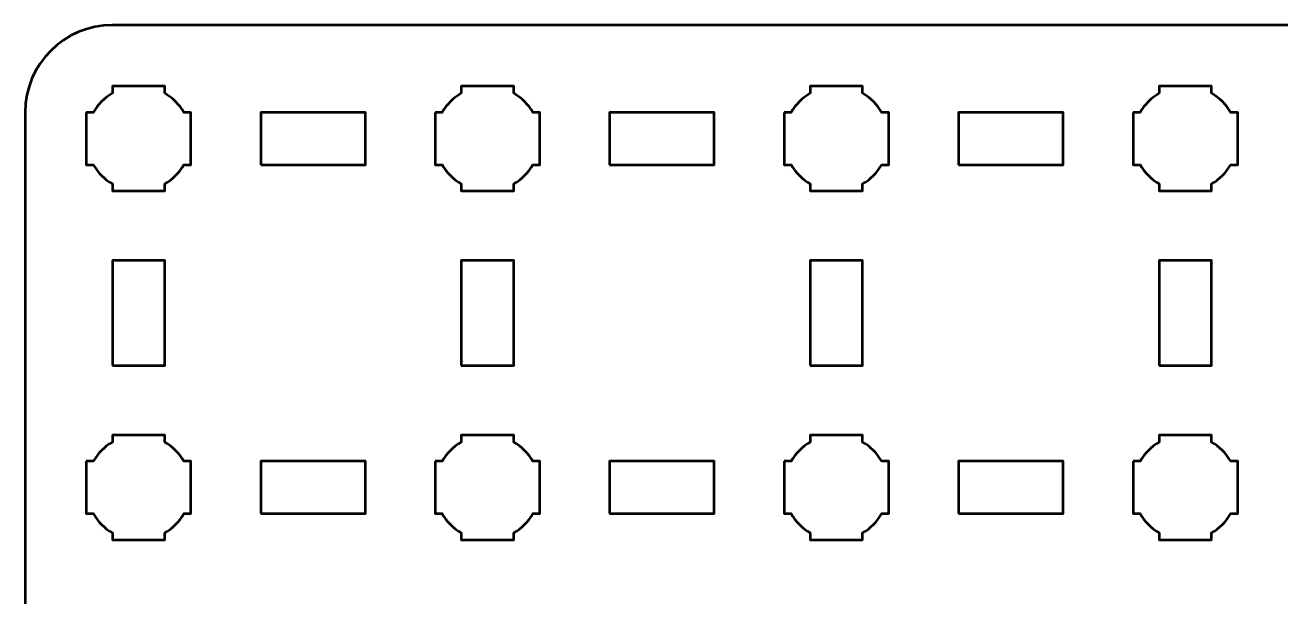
# Model space of a CAD drawing. Header units: centimetres. Extents: x -18.1 to -2.9, y -18.5 to -11.2.
# Drawn here: x -18.15 to -10.95, y -14.48 to -11.2 of the extents above; entities that cross this region are included whole.
import ezdxf

# ---------------------------------------------------------------- set-up
doc = ezdxf.new("R2010")
doc.units = ezdxf.units.CM
doc.header["$MEASUREMENT"] = 0
doc.layers.add('Layer 1', color=7, linetype='Continuous')

msp = doc.modelspace()

# ---------------------------------------------------------------- linework, layer by layer
at = {"layer": 'Layer 1', "color": 250, "lineweight": 53}
for points in [[(-16.8, -12), (-16.2, -12), (-16.2, -11.7), (-16.8, -11.7), (-16.8, -12)], [(-14.8, -12), (-14.2, -12), (-14.2, -11.7), (-14.8, -11.7), (-14.8, -12)], [(-12.8, -12), (-12.2, -12), (-12.2, -11.7), (-12.8, -11.7), (-12.8, -12)], [(-17.65, -13.15), (-17.35, -13.15), (-17.35, -12.55), (-17.65, -12.55), (-17.65, -13.15)], [(-15.65, -13.15), (-15.35, -13.15), (-15.35, -12.55), (-15.65, -12.55), (-15.65, -13.15)], [(-13.65, -13.15), (-13.35, -13.15), (-13.35, -12.55), (-13.65, -12.55), (-13.65, -13.15)], [(-11.65, -13.15), (-11.35, -13.15), (-11.35, -12.55), (-11.65, -12.55), (-11.65, -13.15)], [(-16.8, -14), (-16.2, -14), (-16.2, -13.7), (-16.8, -13.7), (-16.8, -14)], [(-14.8, -14), (-14.2, -14), (-14.2, -13.7), (-14.8, -13.7), (-14.8, -14)], [(-12.8, -14), (-12.2, -14), (-12.2, -13.7), (-12.8, -13.7), (-12.8, -14)]]:
    msp.add_lwpolyline(points, close=True, dxfattribs=at)
msp.add_open_spline([(-18.15, -18), (-18.15, -18), (-18.15, -11.7), (-18.15, -11.7), (-18.15, -11.7), (-18.15, -11.42391), (-17.92609, -11.2), (-17.65, -11.2), (-17.65, -11.2), (-17.65, -11.2), (-3.35, -11.2), (-3.35, -11.2), (-3.35, -11.2), (-3.07391, -11.2), (-2.85, -11.42391), (-2.85, -11.7), (-2.85, -11.7), (-2.85, -11.7), (-2.85, -18), (-2.85, -18), (-2.85, -18), (-2.85, -18.27609), (-3.07391, -18.5), (-3.35, -18.5), (-3.35, -18.5), (-3.35, -18.5), (-17.65, -18.5), (-17.65, -18.5), (-17.65, -18.5), (-17.92609, -18.5), (-18.15, -18.27609), (-18.15, -18)], degree=3, knots=[0, 0, 0, 0, 0.125, 0.125, 0.125, 0.125, 0.25, 0.25, 0.25, 0.25, 0.375, 0.375, 0.375, 0.375, 0.5, 0.5, 0.5, 0.5, 0.625, 0.625, 0.625, 0.625, 0.75, 0.75, 0.75, 0.75, 0.875, 0.875, 0.875, 0.875, 1, 1, 1, 1], dxfattribs=at)
at = {"layer": 'Layer 1', "lineweight": 53}
for points in [[(-17.8, -11.7), (-17.8, -11.7), (-17.75985, -11.7), (-17.75985, -11.7), (-17.75985, -11.7), (-17.7335, -11.65447), (-17.69553, -11.6165), (-17.65, -11.59015), (-17.65, -11.59015), (-17.65, -11.59015), (-17.65, -11.55), (-17.65, -11.55), (-17.65, -11.55), (-17.65, -11.55), (-17.5, -11.55), (-17.5, -11.55), (-17.5, -11.55), (-17.5, -11.55), (-17.35, -11.55), (-17.35, -11.55), (-17.35, -11.55), (-17.35, -11.55), (-17.35, -11.59015), (-17.35, -11.59015), (-17.35, -11.59015), (-17.30447, -11.6165), (-17.2665, -11.65447), (-17.24015, -11.7), (-17.24015, -11.7), (-17.24015, -11.7), (-17.2, -11.7), (-17.2, -11.7), (-17.2, -11.7), (-17.2, -11.7), (-17.2, -11.85), (-17.2, -11.85), (-17.2, -11.85), (-17.2, -11.85), (-17.2, -12), (-17.2, -12), (-17.2, -12), (-17.2, -12), (-17.24015, -12), (-17.24015, -12), (-17.24015, -12), (-17.2665, -12.04553), (-17.30447, -12.0835), (-17.35, -12.10985), (-17.35, -12.10985), (-17.35, -12.10985), (-17.35, -12.15), (-17.35, -12.15), (-17.35, -12.15), (-17.35, -12.15), (-17.5, -12.15), (-17.5, -12.15), (-17.5, -12.15), (-17.5, -12.15), (-17.65, -12.15), (-17.65, -12.15), (-17.65, -12.15), (-17.65, -12.15), (-17.65, -12.10985), (-17.65, -12.10985), (-17.65, -12.10985), (-17.69553, -12.0835), (-17.7335, -12.04553), (-17.75985, -12), (-17.75985, -12), (-17.75985, -12), (-17.8, -12), (-17.8, -12), (-17.8, -12), (-17.8, -12), (-17.8, -11.85), (-17.8, -11.85), (-17.8, -11.85), (-17.8, -11.85), (-17.8, -11.7), (-17.8, -11.7)], [(-15.8, -11.7), (-15.8, -11.7), (-15.75985, -11.7), (-15.75985, -11.7), (-15.75985, -11.7), (-15.7335, -11.65447), (-15.69553, -11.6165), (-15.65, -11.59015), (-15.65, -11.59015), (-15.65, -11.59015), (-15.65, -11.55), (-15.65, -11.55), (-15.65, -11.55), (-15.65, -11.55), (-15.5, -11.55), (-15.5, -11.55), (-15.5, -11.55), (-15.5, -11.55), (-15.35, -11.55), (-15.35, -11.55), (-15.35, -11.55), (-15.35, -11.55), (-15.35, -11.59015), (-15.35, -11.59015), (-15.35, -11.59015), (-15.30447, -11.6165), (-15.2665, -11.65447), (-15.24015, -11.7), (-15.24015, -11.7), (-15.24015, -11.7), (-15.2, -11.7), (-15.2, -11.7), (-15.2, -11.7), (-15.2, -11.7), (-15.2, -11.85), (-15.2, -11.85), (-15.2, -11.85), (-15.2, -11.85), (-15.2, -12), (-15.2, -12), (-15.2, -12), (-15.2, -12), (-15.24015, -12), (-15.24015, -12), (-15.24015, -12), (-15.2665, -12.04553), (-15.30447, -12.0835), (-15.35, -12.10985), (-15.35, -12.10985), (-15.35, -12.10985), (-15.35, -12.15), (-15.35, -12.15), (-15.35, -12.15), (-15.35, -12.15), (-15.5, -12.15), (-15.5, -12.15), (-15.5, -12.15), (-15.5, -12.15), (-15.65, -12.15), (-15.65, -12.15), (-15.65, -12.15), (-15.65, -12.15), (-15.65, -12.10985), (-15.65, -12.10985), (-15.65, -12.10985), (-15.69553, -12.0835), (-15.7335, -12.04553), (-15.75985, -12), (-15.75985, -12), (-15.75985, -12), (-15.8, -12), (-15.8, -12), (-15.8, -12), (-15.8, -12), (-15.8, -11.85), (-15.8, -11.85), (-15.8, -11.85), (-15.8, -11.85), (-15.8, -11.7), (-15.8, -11.7)], [(-13.8, -11.7), (-13.8, -11.7), (-13.75985, -11.7), (-13.75985, -11.7), (-13.75985, -11.7), (-13.7335, -11.65447), (-13.69553, -11.6165), (-13.65, -11.59015), (-13.65, -11.59015), (-13.65, -11.59015), (-13.65, -11.55), (-13.65, -11.55), (-13.65, -11.55), (-13.65, -11.55), (-13.5, -11.55), (-13.5, -11.55), (-13.5, -11.55), (-13.5, -11.55), (-13.35, -11.55), (-13.35, -11.55), (-13.35, -11.55), (-13.35, -11.55), (-13.35, -11.59015), (-13.35, -11.59015), (-13.35, -11.59015), (-13.30447, -11.6165), (-13.2665, -11.65447), (-13.24015, -11.7), (-13.24015, -11.7), (-13.24015, -11.7), (-13.2, -11.7), (-13.2, -11.7), (-13.2, -11.7), (-13.2, -11.7), (-13.2, -11.85), (-13.2, -11.85), (-13.2, -11.85), (-13.2, -11.85), (-13.2, -12), (-13.2, -12), (-13.2, -12), (-13.2, -12), (-13.24015, -12), (-13.24015, -12), (-13.24015, -12), (-13.2665, -12.04553), (-13.30447, -12.0835), (-13.35, -12.10985), (-13.35, -12.10985), (-13.35, -12.10985), (-13.35, -12.15), (-13.35, -12.15), (-13.35, -12.15), (-13.35, -12.15), (-13.5, -12.15), (-13.5, -12.15), (-13.5, -12.15), (-13.5, -12.15), (-13.65, -12.15), (-13.65, -12.15), (-13.65, -12.15), (-13.65, -12.15), (-13.65, -12.10985), (-13.65, -12.10985), (-13.65, -12.10985), (-13.69553, -12.0835), (-13.7335, -12.04553), (-13.75985, -12), (-13.75985, -12), (-13.75985, -12), (-13.8, -12), (-13.8, -12), (-13.8, -12), (-13.8, -12), (-13.8, -11.85), (-13.8, -11.85), (-13.8, -11.85), (-13.8, -11.85), (-13.8, -11.7), (-13.8, -11.7)], [(-11.8, -11.7), (-11.8, -11.7), (-11.75985, -11.7), (-11.75985, -11.7), (-11.75985, -11.7), (-11.7335, -11.65447), (-11.69553, -11.6165), (-11.65, -11.59015), (-11.65, -11.59015), (-11.65, -11.59015), (-11.65, -11.55), (-11.65, -11.55), (-11.65, -11.55), (-11.65, -11.55), (-11.5, -11.55), (-11.5, -11.55), (-11.5, -11.55), (-11.5, -11.55), (-11.35, -11.55), (-11.35, -11.55), (-11.35, -11.55), (-11.35, -11.55), (-11.35, -11.59015), (-11.35, -11.59015), (-11.35, -11.59015), (-11.30447, -11.6165), (-11.2665, -11.65447), (-11.24015, -11.7), (-11.24015, -11.7), (-11.24015, -11.7), (-11.2, -11.7), (-11.2, -11.7), (-11.2, -11.7), (-11.2, -11.7), (-11.2, -11.85), (-11.2, -11.85), (-11.2, -11.85), (-11.2, -11.85), (-11.2, -12), (-11.2, -12), (-11.2, -12), (-11.2, -12), (-11.24015, -12), (-11.24015, -12), (-11.24015, -12), (-11.2665, -12.04553), (-11.30447, -12.0835), (-11.35, -12.10985), (-11.35, -12.10985), (-11.35, -12.10985), (-11.35, -12.15), (-11.35, -12.15), (-11.35, -12.15), (-11.35, -12.15), (-11.5, -12.15), (-11.5, -12.15), (-11.5, -12.15), (-11.5, -12.15), (-11.65, -12.15), (-11.65, -12.15), (-11.65, -12.15), (-11.65, -12.15), (-11.65, -12.10985), (-11.65, -12.10985), (-11.65, -12.10985), (-11.69553, -12.0835), (-11.7335, -12.04553), (-11.75985, -12), (-11.75985, -12), (-11.75985, -12), (-11.8, -12), (-11.8, -12), (-11.8, -12), (-11.8, -12), (-11.8, -11.85), (-11.8, -11.85), (-11.8, -11.85), (-11.8, -11.85), (-11.8, -11.7), (-11.8, -11.7)], [(-17.8, -13.7), (-17.8, -13.7), (-17.75985, -13.7), (-17.75985, -13.7), (-17.75985, -13.7), (-17.7335, -13.65447), (-17.69553, -13.6165), (-17.65, -13.59015), (-17.65, -13.59015), (-17.65, -13.59015), (-17.65, -13.55), (-17.65, -13.55), (-17.65, -13.55), (-17.65, -13.55), (-17.5, -13.55), (-17.5, -13.55), (-17.5, -13.55), (-17.5, -13.55), (-17.35, -13.55), (-17.35, -13.55), (-17.35, -13.55), (-17.35, -13.55), (-17.35, -13.59015), (-17.35, -13.59015), (-17.35, -13.59015), (-17.30447, -13.6165), (-17.2665, -13.65447), (-17.24015, -13.7), (-17.24015, -13.7), (-17.24015, -13.7), (-17.2, -13.7), (-17.2, -13.7), (-17.2, -13.7), (-17.2, -13.7), (-17.2, -13.85), (-17.2, -13.85), (-17.2, -13.85), (-17.2, -13.85), (-17.2, -14), (-17.2, -14), (-17.2, -14), (-17.2, -14), (-17.24015, -14), (-17.24015, -14), (-17.24015, -14), (-17.2665, -14.04553), (-17.30447, -14.0835), (-17.35, -14.10985), (-17.35, -14.10985), (-17.35, -14.10985), (-17.35, -14.15), (-17.35, -14.15), (-17.35, -14.15), (-17.35, -14.15), (-17.5, -14.15), (-17.5, -14.15), (-17.5, -14.15), (-17.5, -14.15), (-17.65, -14.15), (-17.65, -14.15), (-17.65, -14.15), (-17.65, -14.15), (-17.65, -14.10985), (-17.65, -14.10985), (-17.65, -14.10985), (-17.69553, -14.0835), (-17.7335, -14.04553), (-17.75985, -14), (-17.75985, -14), (-17.75985, -14), (-17.8, -14), (-17.8, -14), (-17.8, -14), (-17.8, -14), (-17.8, -13.85), (-17.8, -13.85), (-17.8, -13.85), (-17.8, -13.85), (-17.8, -13.7), (-17.8, -13.7)], [(-15.8, -13.7), (-15.8, -13.7), (-15.75985, -13.7), (-15.75985, -13.7), (-15.75985, -13.7), (-15.7335, -13.65447), (-15.69553, -13.6165), (-15.65, -13.59015), (-15.65, -13.59015), (-15.65, -13.59015), (-15.65, -13.55), (-15.65, -13.55), (-15.65, -13.55), (-15.65, -13.55), (-15.5, -13.55), (-15.5, -13.55), (-15.5, -13.55), (-15.5, -13.55), (-15.35, -13.55), (-15.35, -13.55), (-15.35, -13.55), (-15.35, -13.55), (-15.35, -13.59015), (-15.35, -13.59015), (-15.35, -13.59015), (-15.30447, -13.6165), (-15.2665, -13.65447), (-15.24015, -13.7), (-15.24015, -13.7), (-15.24015, -13.7), (-15.2, -13.7), (-15.2, -13.7), (-15.2, -13.7), (-15.2, -13.7), (-15.2, -13.85), (-15.2, -13.85), (-15.2, -13.85), (-15.2, -13.85), (-15.2, -14), (-15.2, -14), (-15.2, -14), (-15.2, -14), (-15.24015, -14), (-15.24015, -14), (-15.24015, -14), (-15.2665, -14.04553), (-15.30447, -14.0835), (-15.35, -14.10985), (-15.35, -14.10985), (-15.35, -14.10985), (-15.35, -14.15), (-15.35, -14.15), (-15.35, -14.15), (-15.35, -14.15), (-15.5, -14.15), (-15.5, -14.15), (-15.5, -14.15), (-15.5, -14.15), (-15.65, -14.15), (-15.65, -14.15), (-15.65, -14.15), (-15.65, -14.15), (-15.65, -14.10985), (-15.65, -14.10985), (-15.65, -14.10985), (-15.69553, -14.0835), (-15.7335, -14.04553), (-15.75985, -14), (-15.75985, -14), (-15.75985, -14), (-15.8, -14), (-15.8, -14), (-15.8, -14), (-15.8, -14), (-15.8, -13.85), (-15.8, -13.85), (-15.8, -13.85), (-15.8, -13.85), (-15.8, -13.7), (-15.8, -13.7)], [(-13.8, -13.7), (-13.8, -13.7), (-13.75985, -13.7), (-13.75985, -13.7), (-13.75985, -13.7), (-13.7335, -13.65447), (-13.69553, -13.6165), (-13.65, -13.59015), (-13.65, -13.59015), (-13.65, -13.59015), (-13.65, -13.55), (-13.65, -13.55), (-13.65, -13.55), (-13.65, -13.55), (-13.5, -13.55), (-13.5, -13.55), (-13.5, -13.55), (-13.5, -13.55), (-13.35, -13.55), (-13.35, -13.55), (-13.35, -13.55), (-13.35, -13.55), (-13.35, -13.59015), (-13.35, -13.59015), (-13.35, -13.59015), (-13.30447, -13.6165), (-13.2665, -13.65447), (-13.24015, -13.7), (-13.24015, -13.7), (-13.24015, -13.7), (-13.2, -13.7), (-13.2, -13.7), (-13.2, -13.7), (-13.2, -13.7), (-13.2, -13.85), (-13.2, -13.85), (-13.2, -13.85), (-13.2, -13.85), (-13.2, -14), (-13.2, -14), (-13.2, -14), (-13.2, -14), (-13.24015, -14), (-13.24015, -14), (-13.24015, -14), (-13.2665, -14.04553), (-13.30447, -14.0835), (-13.35, -14.10985), (-13.35, -14.10985), (-13.35, -14.10985), (-13.35, -14.15), (-13.35, -14.15), (-13.35, -14.15), (-13.35, -14.15), (-13.5, -14.15), (-13.5, -14.15), (-13.5, -14.15), (-13.5, -14.15), (-13.65, -14.15), (-13.65, -14.15), (-13.65, -14.15), (-13.65, -14.15), (-13.65, -14.10985), (-13.65, -14.10985), (-13.65, -14.10985), (-13.69553, -14.0835), (-13.7335, -14.04553), (-13.75985, -14), (-13.75985, -14), (-13.75985, -14), (-13.8, -14), (-13.8, -14), (-13.8, -14), (-13.8, -14), (-13.8, -13.85), (-13.8, -13.85), (-13.8, -13.85), (-13.8, -13.85), (-13.8, -13.7), (-13.8, -13.7)], [(-11.8, -13.7), (-11.8, -13.7), (-11.75985, -13.7), (-11.75985, -13.7), (-11.75985, -13.7), (-11.7335, -13.65447), (-11.69553, -13.6165), (-11.65, -13.59015), (-11.65, -13.59015), (-11.65, -13.59015), (-11.65, -13.55), (-11.65, -13.55), (-11.65, -13.55), (-11.65, -13.55), (-11.5, -13.55), (-11.5, -13.55), (-11.5, -13.55), (-11.5, -13.55), (-11.35, -13.55), (-11.35, -13.55), (-11.35, -13.55), (-11.35, -13.55), (-11.35, -13.59015), (-11.35, -13.59015), (-11.35, -13.59015), (-11.30447, -13.6165), (-11.2665, -13.65447), (-11.24015, -13.7), (-11.24015, -13.7), (-11.24015, -13.7), (-11.2, -13.7), (-11.2, -13.7), (-11.2, -13.7), (-11.2, -13.7), (-11.2, -13.85), (-11.2, -13.85), (-11.2, -13.85), (-11.2, -13.85), (-11.2, -14), (-11.2, -14), (-11.2, -14), (-11.2, -14), (-11.24015, -14), (-11.24015, -14), (-11.24015, -14), (-11.2665, -14.04553), (-11.30447, -14.0835), (-11.35, -14.10985), (-11.35, -14.10985), (-11.35, -14.10985), (-11.35, -14.15), (-11.35, -14.15), (-11.35, -14.15), (-11.35, -14.15), (-11.5, -14.15), (-11.5, -14.15), (-11.5, -14.15), (-11.5, -14.15), (-11.65, -14.15), (-11.65, -14.15), (-11.65, -14.15), (-11.65, -14.15), (-11.65, -14.10985), (-11.65, -14.10985), (-11.65, -14.10985), (-11.69553, -14.0835), (-11.7335, -14.04553), (-11.75985, -14), (-11.75985, -14), (-11.75985, -14), (-11.8, -14), (-11.8, -14), (-11.8, -14), (-11.8, -14), (-11.8, -13.85), (-11.8, -13.85), (-11.8, -13.85), (-11.8, -13.85), (-11.8, -13.7), (-11.8, -13.7)]]:
    msp.add_open_spline(points, degree=3, knots=[0, 0, 0, 0, 0.05, 0.05, 0.05, 0.05, 0.1, 0.1, 0.1, 0.1, 0.15, 0.15, 0.15, 0.15, 0.2, 0.2, 0.2, 0.2, 0.25, 0.25, 0.25, 0.25, 0.3, 0.3, 0.3, 0.3, 0.35, 0.35, 0.35, 0.35, 0.4, 0.4, 0.4, 0.4, 0.45, 0.45, 0.45, 0.45, 0.5, 0.5, 0.5, 0.5, 0.55, 0.55, 0.55, 0.55, 0.6, 0.6, 0.6, 0.6, 0.65, 0.65, 0.65, 0.65, 0.7, 0.7, 0.7, 0.7, 0.75, 0.75, 0.75, 0.75, 0.8, 0.8, 0.8, 0.8, 0.85, 0.85, 0.85, 0.85, 0.9, 0.9, 0.9, 0.9, 0.95, 0.95, 0.95, 0.95, 1, 1, 1, 1], dxfattribs=at)

doc.saveas('drawing.dxf')
